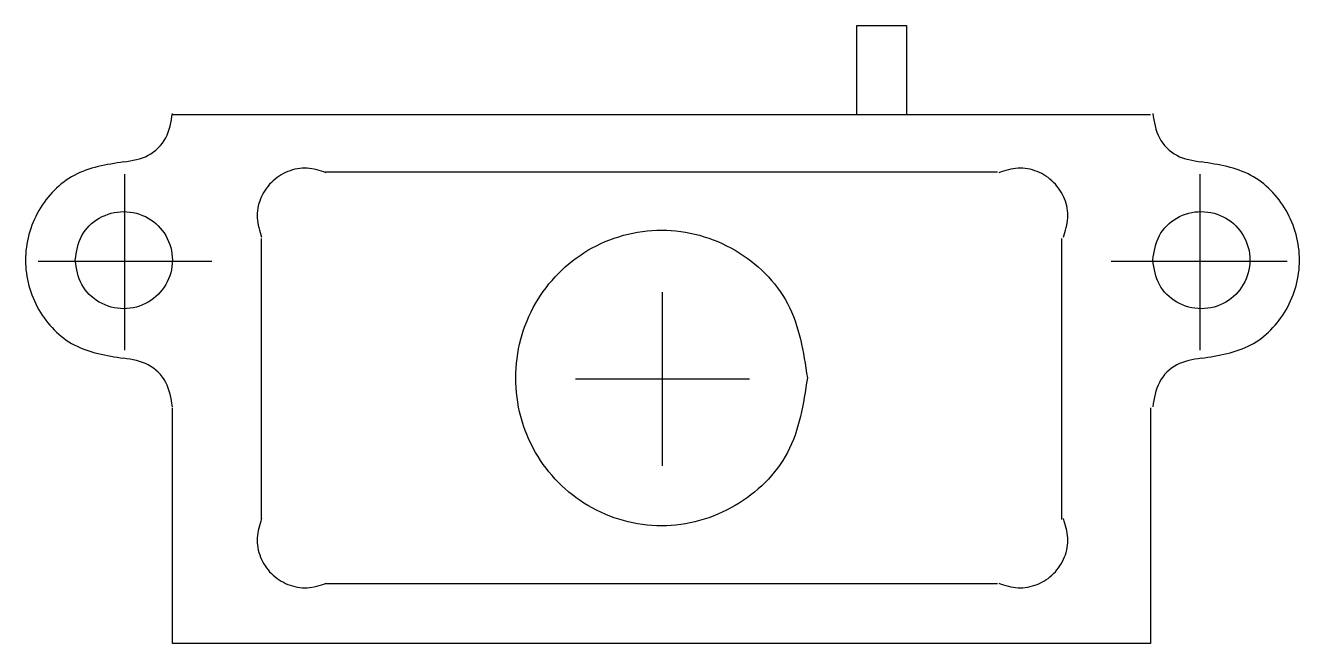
# Model space of a CAD drawing. Extents: x 0 to 13.1, y 0 to 6.4.
import ezdxf

# ---------------------------------------------------------------- set-up
doc = ezdxf.new("R2010")
doc.units = 0
doc.layers.add('Layer_1', color=7, linetype='CONTINUOUS')

msp = doc.modelspace()

# ---------------------------------------------------------------- linework, layer by layer
at = {"layer": 'Layer_1', "color": 7}
for p, q in [((8.530552, 6.350503), (9.039048, 6.350503)), ((8.530552, 5.439616), (8.530552, 6.350503)), ((9.039048, 6.350503), (9.039048, 5.439616)), ((1.524606, 5.439616), (11.536053, 5.439616)), ((1.038158, 3.026659), (1.038158, 4.826376)), ((9.970601, 4.847056), (3.091434, 4.847056)), ((12.044549, 3.026659), (12.044549, 4.826376)), ((2.43411, 4.169066), (2.43411, 1.291718)), ((10.626547, 1.291718), (10.626547, 4.169066)), ((0.149323, 3.937545), (1.926993, 3.937545)), ((11.133667, 3.937545), (12.933384, 3.937545)), ((6.540665, 1.841554), (6.540665, 3.61922)), ((5.651831, 2.730389), (7.4295, 2.730389)), ((1.524606, 0.021166), (1.524606, 2.434111)), ((11.536053, 2.434111), (11.536053, 0.021166)), ((3.091434, 0.634394), (9.970601, 0.634394)), ((11.536053, 0.021166), (1.524606, 0.021166))]:
    msp.add_line(p, q, dxfattribs=at)
for points, knots in [([(1.027134, 4.953164), (1.11421, 4.966803), (1.28585, 4.993686), (1.483981, 5.191421), (1.510921, 5.363324), (1.524606, 5.450644)], [0, 0, 0, 0, 0.259836, 0.512178, 0.772688, 0.772688, 0.772688, 0.772688]), ([(11.558101, 5.450644), (11.571675, 5.363334), (11.598391, 5.191499), (11.796429, 4.993456), (11.968263, 4.966739), (12.055572, 4.953164)], [0, 0, 0, 0, 0.260431, 0.512555, 0.772983, 0.772983, 0.772983, 0.772983]), ([(1.027134, 4.953164), (0.849834, 4.925466), (0.500441, 4.870884), (0.11583, 4.47072), (-0.026851, 3.947333), (0.115745, 3.423983), (0.500649, 3.02453), (0.849861, 2.970191), (1.027134, 2.942606)], [0, 0, 0, 0, 0.525894, 1.036345, 1.562238, 2.087788, 2.59777, 3.123571, 3.123571, 3.123571, 3.123571]), ([(3.0997, 4.842921), (3.034599, 4.864203), (2.905729, 4.906332), (2.700462, 4.865882), (2.527395, 4.754147), (2.415368, 4.581183), (2.37569, 4.37638), (2.41727, 4.247724), (2.43824, 4.182839)], [0, 0, 0, 0, 0.202561, 0.400977, 0.603636, 0.805572, 1.003885, 1.20566, 1.20566, 1.20566, 1.20566]), ([(10.64308, 4.182841), (10.664338, 4.247713), (10.70648, 4.376317), (10.666192, 4.581286), (10.553975, 4.753818), (10.381444, 4.866035), (10.176474, 4.906325), (10.047871, 4.864182), (9.982999, 4.842923)], [0, 0, 0, 0, 0.201915, 0.400281, 0.602384, 0.804488, 1.002854, 1.204768, 1.204768, 1.204768, 1.204768]), ([(12.055572, 2.942606), (12.232747, 2.970171), (12.581723, 3.024465), (12.966005, 3.424188), (13.107987, 3.947333), (12.965921, 4.470515), (12.581931, 4.870948), (12.232775, 4.925486), (12.055572, 4.953164)], [0, 0, 0, 0, 0.525456, 1.034971, 1.560427, 2.086228, 2.596211, 3.12176, 3.12176, 3.12176, 3.12176]), ([(0.529662, 3.947197), (0.5434, 3.85958), (0.570486, 3.686829), (0.768457, 3.496724), (1.026677, 3.425877), (1.287611, 3.496722), (1.477594, 3.686836), (1.548412, 3.947369), (1.477817, 4.207991), (1.287534, 4.398056), (1.026677, 4.468328), (0.768535, 4.398058), (0.570257, 4.207984), (0.543336, 4.035044), (0.529662, 3.947197)], [0, 0, 0, 0, 0.259921, 0.512478, 0.772394, 1.03231, 1.284868, 1.544788, 1.805299, 2.05764, 2.317476, 2.577313, 2.829654, 3.090165, 3.090165, 3.090165, 3.090165]), ([(11.558101, 3.947197), (11.571729, 3.859593), (11.598593, 3.686914), (11.796461, 3.496472), (12.054947, 3.425929), (12.316042, 3.496694), (12.506035, 3.686843), (12.576848, 3.947369), (12.506258, 4.207983), (12.315965, 4.398084), (12.054946, 4.468276), (11.796539, 4.398309), (11.598363, 4.207899), (11.571666, 4.035032), (11.558101, 3.947197)], [0, 0, 0, 0, 0.25984, 0.512181, 0.772688, 1.032605, 1.285162, 1.545083, 1.805593, 2.057934, 2.317771, 2.578199, 2.830323, 3.090754, 3.090754, 3.090754, 3.090754]), ([(8.023433, 2.741417), (7.982606, 3.007783), (7.902379, 3.531206), (7.309855, 4.110915), (6.532355, 4.327144), (5.746894, 4.110915), (5.17797, 3.531203), (4.9677, 2.74111), (5.177833, 1.950869), (5.746762, 1.370568), (6.532356, 1.154294), (7.309984, 1.370567), (7.902543, 1.950871), (7.98265, 2.474722), (8.023433, 2.741417)], [0, 0, 0, 0, 0.790163, 1.552717, 2.333741, 3.114765, 3.877319, 4.667482, 5.458588, 6.221399, 7.002437, 7.783475, 8.546286, 9.337392, 9.337392, 9.337392, 9.337392]), ([(1.524606, 2.445134), (1.510858, 2.532221), (1.483751, 2.703928), (1.285927, 2.901752), (1.114221, 2.928858), (1.027134, 2.942606)], [0, 0, 0, 0, 0.259917, 0.512472, 0.772388, 0.772388, 0.772388, 0.772388]), ([(12.055572, 2.942606), (11.968253, 2.928922), (11.796352, 2.901982), (11.598621, 2.70385), (11.571739, 2.53221), (11.558101, 2.445134)], [0, 0, 0, 0, 0.260507, 0.512845, 0.772682, 0.772682, 0.772682, 0.772682]), ([(2.438242, 1.299985), (2.417263, 1.234778), (2.375724, 1.105668), (2.415283, 0.900412), (2.527387, 0.727303), (2.700463, 0.615565), (2.90573, 0.575113), (3.0346, 0.617243), (3.099701, 0.638526)], [0, 0, 0, 0, 0.202721, 0.401385, 0.603364, 0.806024, 1.004439, 1.207, 1.207, 1.207, 1.207]), ([(9.983001, 0.638527), (10.047875, 0.617268), (10.176482, 0.575123), (10.381423, 0.615431), (10.554223, 0.727678), (10.666058, 0.900738), (10.706491, 1.106018), (10.664364, 1.234886), (10.643082, 1.299986)], [0, 0, 0, 0, 0.201914, 0.40028, 0.602383, 0.805042, 1.003458, 1.206019, 1.206019, 1.206019, 1.206019])]:
    msp.add_open_spline(points, degree=3, knots=knots, dxfattribs=at)

doc.saveas('drawing.dxf')
